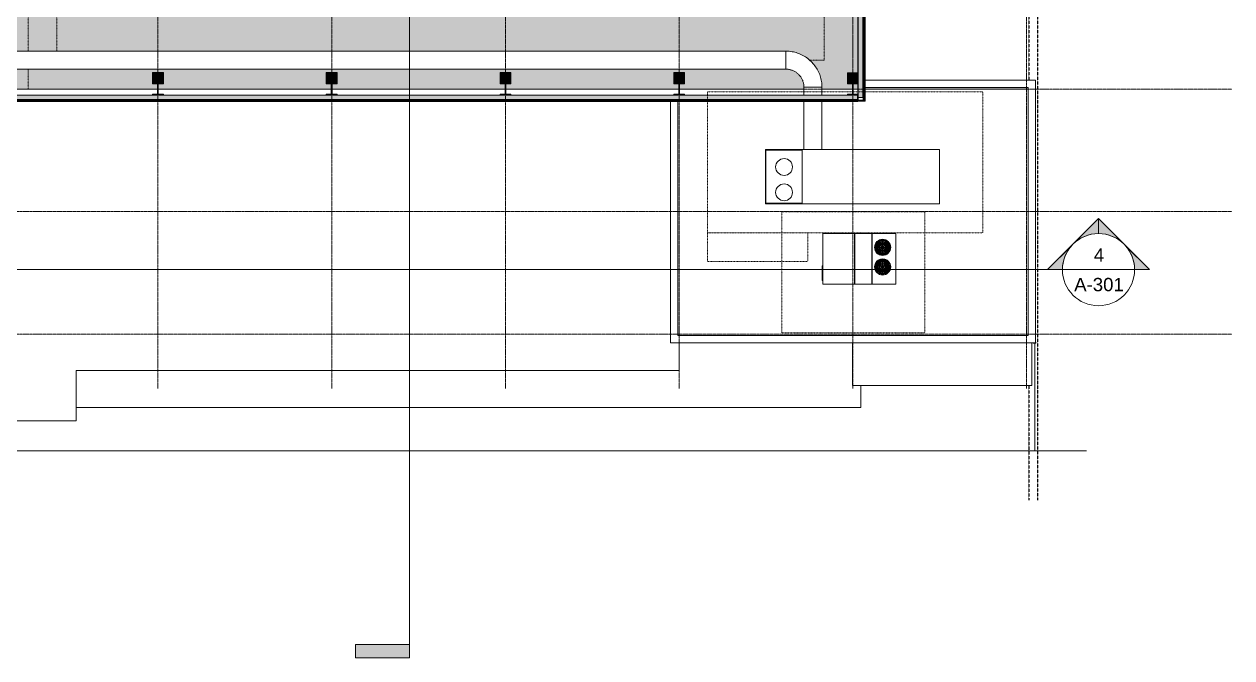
# Model space of a CAD drawing. Header units: inches. Extents: x 21826 to 32867, y -23296 to -20170.
# Drawn here: x 30858 to 32867, y -23296 to -22242 of the extents above; entities that cross this region are included whole.
import ezdxf

# ---------------------------------------------------------------- set-up
doc = ezdxf.new("R2010")
doc.units = ezdxf.units.IN
doc.header["$MEASUREMENT"] = 0
for name, pattern in [('Dash', [0.25, 0.125, -0.125]), ('Dash 1_16_', [0.125, 0.0625, -0.0625]), ('Grid Line 1_2_', [0.875, 0.5, -0.125, 0.125, -0.125]), ('Hidden', [0.28125, 0.1875, -0.09375])]:
    doc.linetypes.add(name, pattern=pattern)
for name, color, linetype, lineweight in [('A-DETL', 90, 'Continuous', 9), ('A-GLAZ-CWMG', 51, 'Continuous', 9), ('A-PROP-SBCK', 71, 'Hidden', 25), ('A-ROOF', 132, 'Continuous', 9), ('A-WALL', 113, 'Continuous', 9), ('A-WALL-PATT', 111, 'Continuous', 25), ('C-BLDG-PADS', 91, 'Continuous', 9), ('G-ANNO-SYMB', 111, 'Continuous', 9), ('G-IMPT', 8, 'Continuous', 9), ('L-SITE-WALL', 31, 'Continuous', 9), ('M-EQPM', 50, 'Continuous', 9), ('M-HVAC-DUCT', 70, 'Continuous', 9), ('S-BEAM', 12, 'Continuous', 9), ('S-COLS', 52, 'Continuous', 9), ('S-GRID', 1, 'Continuous', 9)]:
    doc.layers.add(name, color=color, linetype=linetype, lineweight=lineweight)
doc.styles.add('Arial_1', font='arial.ttf', dxfattribs={"height": 22.129491})
pattern_1 = [(45, (6260.89, 0), (-23.758788, 23.758788), []), (45, (6260.89, 36), (-23.758788, 23.758788), [])]

# ---------------------------------------------------------------- blocks, each defined once
blk = doc.blocks.new('Girt_Z - 8_D-707857-Roof Low')
at = {"layer": 'S-BEAM'}
for points in [[(25949.2, -22367.4), (25983.3, -22367.4), (25983.3, -22360.2), (22787.5, -22360.2), (22787.5, -22367.4), (25914.7, -22367.4)], [(25983.3, -22368.1), (25983.3, -22367.5), (22787.5, -22367.5), (22787.5, -22368.1), (25949.2, -22368.1)], [(25983.3, -22360.2), (25983.3, -22360.1), (22791.4, -22360.1), (22791.3, -22360.2), (25949.2, -22360.2)], [(25983.3, -22367.5), (25983.3, -22367.4), (25949.2, -22367.5)]]:
    blk.add_hatch(color=256, dxfattribs=at).paths.add_polyline_path(points, flags=0)
for p, q in [((25983.3, -22360.1), (22787.5, -22360.1)), ((22787.5, -22367.4), (25983.3, -22367.4)), ((22787.5, -22367.5), (25983.3, -22367.5)), ((22787.5, -22368.1), (25983.3, -22368.1)), ((25983.3, -22360.1), (25983.3, -22360.2)), ((25983.3, -22360.2), (25983.3, -22367.4)), ((25983.3, -22367.4), (25983.3, -22367.5)), ((25983.3, -22367.5), (25983.3, -22368.1))]:
    blk.add_line(p, q, dxfattribs=at)
blk = doc.blocks.new('Girt_Z - 8_D-559299-Roof Low')
at = {"layer": 'S-BEAM'}
for points in [[(25984.6, -22364.1), (25984.6, -21136.1), (25984.4, -21136.1), (25984.4, -22364.1)], [(25991.7, -22364.1), (25991.7, -21136.1), (25984.6, -21136.1), (25984.6, -22364.1)], [(25992.4, -22364.1), (25992.4, -21136.1), (25991.8, -21136.1), (25991.8, -22364.1)], [(25991.7, -22364.1), (25991.8, -22364.1), (25991.7, -22336.7)]]:
    blk.add_hatch(color=256, dxfattribs=at).paths.add_polyline_path(points, flags=0)
for p, q in [((25984.4, -21136.1), (25984.4, -22364.1)), ((25984.4, -21136.1), (25984.6, -21136.1)), ((25984.6, -21136.1), (25991.7, -21136.1)), ((25991.7, -21136.1), (25991.8, -21136.1)), ((25991.7, -22364.1), (25991.7, -21136.1)), ((25991.8, -21136.1), (25992.4, -21136.1)), ((25991.8, -22364.1), (25991.8, -21136.1)), ((25992.4, -22364.1), (25992.4, -21136.1)), ((25984.6, -22364.1), (25984.4, -22364.1)), ((25991.7, -22364.1), (25984.6, -22364.1)), ((25991.8, -22364.1), (25991.7, -22364.1)), ((25992.4, -22364.1), (25991.8, -22364.1))]:
    blk.add_line(p, q, dxfattribs=at)
blk = doc.blocks.new('Basic Wall _ arcoPlus - 547 - ___-608025-Roof Low')
at = {"layer": 'A-WALL'}
for p, q in [((25893.9, -22368.3), (22792.1, -22368.3)), ((22792.1, -22368.3), (25893.9, -22368.3)), ((22792.1, -22368.4), (25893.9, -22368.4)), ((22792.1, -22368.4), (25893.9, -22368.4)), ((22792.1, -22368.6), (25893.9, -22368.6)), ((22792.1, -22368.6), (25893.9, -22368.6)), ((22792.1, -22368.7), (25893.9, -22368.7)), ((22792.1, -22368.7), (25893.9, -22368.7)), ((22810.9, -22370.3), (25671.9, -22370.3)), ((22810.9, -22370.3), (25671.9, -22370.3)), ((22810.9, -22370.4), (25671.9, -22370.4)), ((22810.9, -22370.4), (25671.9, -22370.4)), ((22810.9, -22370.4), (25671.9, -22370.4)), ((22810.9, -22370.4), (25671.9, -22370.4)), ((25684, -22370.3), (25893.9, -22370.3)), ((25684, -22370.3), (25893.9, -22370.3)), ((25684, -22370.4), (25893.9, -22370.4)), ((25684, -22370.4), (25893.9, -22370.4)), ((25684, -22370.4), (25893.9, -22370.4)), ((25684, -22370.4), (25893.9, -22370.4)), ((25983.8, -22368.3), (25923.9, -22368.3)), ((25923.9, -22368.3), (25983.8, -22368.3)), ((25923.9, -22368.4), (25983.8, -22368.4)), ((25923.9, -22368.4), (25983.8, -22368.4)), ((25923.9, -22368.6), (25983.8, -22368.6)), ((25923.9, -22368.6), (25983.8, -22368.6)), ((25923.9, -22368.7), (25983.8, -22368.7)), ((25923.9, -22368.7), (25983.8, -22368.7)), ((25923.9, -22370.3), (25995.9, -22370.3)), ((25923.9, -22370.3), (25995.9, -22370.3)), ((25923.9, -22370.4), (25995.9, -22370.4)), ((25923.9, -22370.4), (25995.9, -22370.4)), ((25923.9, -22370.4), (25995.9, -22370.4)), ((25923.9, -22370.4), (25995.9, -22370.4)), ((25995.9, -22370.4), (25995.9, -22370.3)), ((25995.9, -22370.3), (25995.9, -22370.4))]:
    blk.add_line(p, q, dxfattribs=at)
blk = doc.blocks.new('Rectangular Mullion - Rectangular Mullion 1-677172-Roof Low')
at = {"layer": 'A-GLAZ-CWMG'}
for p, q in [((0, 2), (-2, 2)), ((-2, 2), (-2, 1.5)), ((0, -2), (0, 2)), ((-0.5, -2), (0, -2))]:
    blk.add_line(p, q, dxfattribs=at)
blk = doc.blocks.new('Trane - 20-75 Ton Packaged Ind Rooftop DX Cooling Only and Extended Casing TAG_SXHLF20_ 0210035350 - PL_AS_HF001102-e2b63efd-16e1-40f1-8521-6466c1d8891c_dwg_Trane-SXHLF20-700801-Roof Low')
at = {"layer": 'G-IMPT'}
for p, q in [((-1.1, -1), (-1.1, 89.5)), ((-1, -1), (-1, 89.5)), ((-1, 89.5), (227.3, 89.5)), ((287.4, 88.5), (227.2, 88.5)), ((227.2, 88.5), (227.2, -0.1)), ((227.3, 89.5), (288.4, 89.5)), ((227.3, 89.5), (227.3, 88.5)), ((287.4, -0.1), (287.4, 88.5)), ((288.4, -1), (288.4, 89.5)), ((227.3, -1), (-1, -1)), ((227.2, -0.1), (287.4, -0.1)), ((227.3, -0.1), (227.3, -1)), ((288.4, -1), (227.3, -1))]:
    blk.add_line(p, q, dxfattribs=at)
for centre, start, end in [((257.3, 70.3), 0, 180), ((257.3, 70.3), 180, 0), ((257.3, 28.1), 0, 180), ((257.3, 28.1), 180, 0)]:
    blk.add_arc(centre, 14, start, end, dxfattribs=at)
blk = doc.blocks.new('Trane - 20-75 Ton Packaged Ind Rooftop DX Cooling Only and Extended Casing TAG_SXHLF20_ 0210035350 - PL_AS_HF001102-e2b63efd-16e1-40f1-8521-6466c1d8891c_dwg_TRANEBIMLOGO-700802-Roof Low')
at = {"layer": 'G-IMPT'}
for p, q in [((273.3, -1), (273.4, -1)), ((273.4, -1), (273.3, -1)), ((273.4, -1), (273.5, -1)), ((273.5, -1), (273.4, -1)), ((273.5, -1), (273.5, -1)), ((273.5, -1), (273.5, -1)), ((277.9, -1), (277.8, -1))]:
    blk.add_line(p, q, dxfattribs=at)
at = {"layer": 'G-IMPT', "flags": 128}
for points in [[(271.6, -1), (268, -1), (271.7, -1)], [(271.5, -1), (268, -1), (271.5, -1)], [(271.8, -1), (268, -1), (271.9, -1)], [(271.7, -1), (268, -1), (271.8, -1)], [(271.4, -1), (268.1, -1), (271.4, -1)], [(271.3, -1), (268.3, -1), (271.3, -1)], [(271.2, -1), (268.5, -1), (271.2, -1)], [(276.8, -1), (275.1, -1), (274.9, -1), (275.4, -1), (275, -1), (275.7, -1), (276.1, -1), (276.6, -1)], [(279.1, -1), (279.3, -1), (279.4, -1)], [(283, -1), (283.7, -1), (283.8, -1), (282.4, -1), (282, -1), (283.4, -1), (283.5, -1), (282.8, -1), (282.8, -1), (283.6, -1), (283.7, -1), (283, -1)]]:
    blk.add_lwpolyline(points, close=True, dxfattribs=at)
for points in [[(273.4, -1), (270, -1), (273.4, -1)], [(273.5, -1), (270.1, -1), (273.5, -1)], [(273.5, -1), (270.2, -1), (273.5, -1)], [(273.5, -1), (270.3, -1), (273.5, -1)], [(273.4, -1), (270.5, -1), (273.4, -1)], [(273.3, -1), (270.6, -1), (273.3, -1)], [(277.8, -1), (276.9, -1), (276.3, -1), (277, -1), (277.2, -1), (277.5, -1), (278.7, -1), (278.8, -1), (279.5, -1), (279.5, -1), (280.7, -1), (280.9, -1)], [(277.7, -1), (277.4, -1), (277.5, -1), (277.7, -1)], [(281.4, -1), (281.1, -1), (280.5, -1), (280.1, -1), (279.9, -1), (279, -1), (278.1, -1), (277.9, -1)], [(280.9, -1), (281.2, -1), (281.8, -1), (282.3, -1), (281.6, -1), (281.4, -1)]]:
    blk.add_lwpolyline(points, dxfattribs=at)
blk = doc.blocks.new('Trane - 20-75 Ton Packaged Ind Rooftop DX Cooling Only and Extended Casing TAG_SXHLF20_ 0210035350 - PL_AS_HF001102-e2b63efd-16e1-40f1-8521-6466c1d8891c_dwg-700800-Roof Low')
for name in ['Trane - 20-75 Ton Packaged Ind Rooftop DX Cooling Only and Extended Casing TAG_SXHLF20_ 0210035350 - PL_AS_HF001102-e2b63efd-16e1-40f1-8521-6466c1d8891c_dwg_Trane-SXHLF20-700801-Roof Low', 'Trane - 20-75 Ton Packaged Ind Rooftop DX Cooling Only and Extended Casing TAG_SXHLF20_ 0210035350 - PL_AS_HF001102-e2b63efd-16e1-40f1-8521-6466c1d8891c_dwg_TRANEBIMLOGO-700802-Roof Low']:
    blk.add_blockref(name, (0, 0))
blk = doc.blocks.new('Trane - 20-75 Ton Packaged Ind Rooftop DX Cooling Only and Extended Casing TAG_SXHLF20_ 0210035350 - SXHLF20-700809-Roof Low')
at = {"layer": 'M-EQPM', "linetype": 'Dash'}
for p, q in [((217.6875, 185.5625), (384.4375, 185.5625)), ((217.6875, 137.5625), (217.6875, 185.5625)), ((384.4375, 185.5625), (384.4375, 137.5625)), ((-73.15625, 137.5625), (384.40625, 137.5625)), ((-73.15625, -97.0625), (-73.15625, 137.5625)), ((384.4375, 137.5625), (217.6875, 137.5625)), ((384.40625, 137.5625), (384.40625, -97.0625)), ((384.40625, -97.0625), (-73.15625, -97.0625))]:
    blk.add_line(p, q, dxfattribs=at)
blk.add_blockref('Trane - 20-75 Ton Packaged Ind Rooftop DX Cooling Only and Extended Casing TAG_SXHLF20_ 0210035350 - PL_AS_HF001102-e2b63efd-16e1-40f1-8521-6466c1d8891c_dwg-700800-Roof Low', (0, 0))
blk = doc.blocks.new('Trane - Packaged Voyager Rooftop System 12_5-25 Ton Gas-Electric Packaged Unit TAG_YHD300_ 1008114931 - PL_AY4V000072-0a482d62-fa2d-4e4c-a01b-d2dd38fd3219_dwg_Trane-YHD300-691629-Roof Low')
at = {"layer": 'G-IMPT'}
for p, q in [((0, 84.2), (53.2, 84.2)), ((0, 0), (0, 84.2)), ((0, 81.4), (0, 2.6)), ((39.2, 84.2), (3.2, 84.2)), ((42, 84.2), (40.2, 84.2)), ((84.8, 84.2), (43, 84.2)), ((53.2, 0), (53.2, 84.2)), ((53.7, 84.2), (53.2, 84.2)), ((53.7, 84.2), (81.9, 84.2)), ((53.7, 0), (53.7, 84.2)), ((81.9, 84.2), (82.4, 84.2)), ((81.9, 84.2), (81.9, 0)), ((82.4, 84.2), (121.7, 84.2)), ((82.4, 84.2), (82.4, 0)), ((121.7, 84.2), (121.7, 0)), ((99, 61.8), (90.2, 70.6)), ((99.7, 62.1), (99.7, 74.6)), ((109.1, 70.6), (100.3, 61.8)), ((109.1, 51.7), (100.3, 60.5)), ((113.1, 61.2), (100.6, 61.2)), ((100.6, 41.8), (98.8, 41.8)), ((99.7, 47.8), (99.7, 60.3)), ((99.7, 29.5), (99.7, 41.9)), ((-0.1, 30.4), (-0.6, 30.4)), ((-0.6, 30.4), (-0.6, 5.9)), ((-0.1, 5.9), (-0.1, 30.4)), ((99, 29.2), (90.2, 38)), ((99.7, 15.2), (99.7, 27.6)), ((109.1, 38), (100.3, 29.2)), ((109.1, 19.1), (100.3, 27.9)), ((113.1, 28.6), (100.6, 28.6)), ((-0.1, 5.9), (-0.6, 5.9)), ((0, 0), (53.2, 0)), ((53.7, 0), (53.2, 0)), ((53.7, 0), (81.9, 0)), ((81.9, 0), (82.4, 0)), ((82.4, 0), (121.7, 0)), ((2.5, 0), (31, 0)), ((31.5, 0), (33.2, 0)), ((34.5, 0), (51, 0)), ((51.7, 0), (53.5, 0)), ((59.9, 0), (78.9, 0)), ((79.7, 0), (81.4, 0)), ((81.9, 0), (119.2, 0))]:
    blk.add_line(p, q, dxfattribs=at)
at = {"layer": 'G-IMPT', "flags": 128}
for points in [[(98.8, 61.2), (86.3, 61.2)], [(99, 60.5), (90.2, 51.7)], [(98.8, 28.6), (86.3, 28.6)], [(99, 27.9), (90.2, 19.1)], [(59.7, 0), (54.4, 0)]]:
    blk.add_lwpolyline(points, close=True, dxfattribs=at)
at = {"layer": 'G-IMPT'}
for centre, radius in [((99.7, 61.2), 13.4), ((99.7, 61.2), 12.1), ((99.7, 61.2), 10.9), ((99.7, 61.2), 9.63), ((99.7, 61.2), 8.38), ((99.7, 61.2), 7.13), ((99.7, 61.2), 5.88), ((99.7, 61.2), 4.63), ((99.7, 61.2), 2.63), ((99.7, 61.2), 0.925), ((99.7, 28.6), 13.4), ((99.7, 28.6), 12.1), ((99.7, 28.6), 10.9), ((99.7, 28.6), 9.63), ((99.7, 28.6), 8.38), ((99.7, 28.6), 7.13), ((99.7, 28.6), 5.88), ((99.7, 28.6), 4.63), ((99.7, 28.6), 2.63), ((99.7, 28.6), 0.925)]:
    blk.add_circle(centre, radius, dxfattribs=at)
for centre, radius, start, end in [((99.7, 61.2), 13.3, 360, 180), ((99.7, 61.2), 13.2, 180, 0), ((99.7, 28.6), 13.2, 93.9359, 86.0641)]:
    blk.add_arc(centre, radius, start, end, dxfattribs=at)
blk = doc.blocks.new('Trane - Packaged Voyager Rooftop System 12_5-25 Ton Gas-Electric Packaged Unit TAG_YHD300_ 1008114931 - PL_AY4V000072-0a482d62-fa2d-4e4c-a01b-d2dd38fd3219_dwg-691626-Roof Low')
blk.add_blockref('Trane - Packaged Voyager Rooftop System 12_5-25 Ton Gas-Electric Packaged Unit TAG_YHD300_ 1008114931 - PL_AY4V000072-0a482d62-fa2d-4e4c-a01b-d2dd38fd3219_dwg_Trane-YHD300-691629-Roof Low', (0, 0))
blk = doc.blocks.new('Trane - Packaged Voyager Rooftop System 12_5-25 Ton Gas-Electric Packaged Unit TAG_YHD300_ 1008114931 - YHD300-691637-Roof Low')
at = {"layer": 'M-EQPM', "linetype": 'Dash'}
for p, q in [((-67.96875, 120.21875), (169.71875, 120.21875)), ((-67.96875, -80.96875), (-67.96875, 120.21875)), ((169.71875, 120.21875), (169.71875, -80.96875)), ((169.71875, -80.96875), (-67.96875, -80.96875))]:
    blk.add_line(p, q, dxfattribs=at)
blk.add_blockref('Trane - Packaged Voyager Rooftop System 12_5-25 Ton Gas-Electric Packaged Unit TAG_YHD300_ 1008114931 - PL_AY4V000072-0a482d62-fa2d-4e4c-a01b-d2dd38fd3219_dwg-691626-Roof Low', (0, 0))
blk = doc.blocks.new('Round Elbow - 1_5 D-363045-Roof Low')
at = {"layer": 'M-HVAC-DUCT'}
for p, q in [((-15, 45), (0, 45)), ((0, 45), (15, 45)), ((-45, 0), (-45, 15)), ((-45, -15), (-45, 0))]:
    blk.add_line(p, q, dxfattribs=at)
at = {"layer": 'M-HVAC-DUCT', "flags": 128}
for points in [[(-15, 45), (-15, 43.8), (-15.1, 42.6), (-15.2, 41.4), (-15.4, 40.2), (-15.6, 39), (-15.9, 37.9), (-16.2, 36.7), (-16.5, 35.6), (-16.9, 34.4), (-17.4, 33.3), (-17.9, 32.2), (-18.4, 31.1), (-19, 30.1), (-19.6, 29.1), (-20.2, 28.1), (-20.9, 27.1), (-21.7, 26.1), (-22.4, 25.2), (-23.3, 24.3), (-24.1, 23.5), (-25, 22.7), (-25.9, 21.9), (-26.8, 21.1), (-27.8, 20.4), (-28.8, 19.8), (-29.8, 19.1), (-30.9, 18.5), (-31.9, 18), (-33, 17.5), (-34.1, 17), (-35.3, 16.6), (-36.4, 16.3), (-37.6, 15.9), (-38.7, 15.7), (-39.9, 15.4), (-41.1, 15.3), (-42.3, 15.1), (-43.5, 15), (-44.7, 15), (-45, 15)], [(-45, -15), (-42.6, -15), (-40.2, -14.8), (-37.8, -14.6), (-35.4, -14.2), (-33.1, -13.8), (-30.7, -13.3), (-28.4, -12.7), (-26.1, -12), (-23.9, -11.2), (-21.6, -10.3), (-19.4, -9.3), (-17.3, -8.2), (-15.2, -7.1), (-13.1, -5.8), (-11.1, -4.5), (-9.2, -3.1), (-7.3, -1.7), (-5.4, -0.1), (-3.7, 1.5), (-2, 3.2), (-0.3, 5), (1.2, 6.8), (2.7, 8.7), (4.2, 10.6), (5.5, 12.6), (6.7, 14.6), (7.9, 16.7), (9, 18.9), (10, 21), (10.9, 23.3), (11.7, 25.5), (12.5, 27.8), (13.1, 30.1), (13.7, 32.4), (14.1, 34.8), (14.5, 37.2), (14.8, 39.6), (14.9, 42), (15, 44.4), (15, 45)]]:
    blk.add_lwpolyline(points, dxfattribs=at)
blk = doc.blocks.new('Section - 3_32_ x 3_8_-18514-Roof Low')
at = {"layer": 'G-ANNO-SYMB'}
blk.add_hatch(color=256, dxfattribs=at).paths.add_polyline_path([(0, 0.375), (0, 0), (-0.09375, 0), (-0.09375, 0.375)], flags=0)
for p, q in [((0, 0.375), (-0.09375, 0.375)), ((-0.09375, 0.375), (-0.09375, 0)), ((0, 0), (0, 0.375)), ((-0.09375, 0), (0, 0))]:
    blk.add_line(p, q, dxfattribs=at)
blk = doc.blocks.new('Section - Section Head - Filled-1526-Roof Low')
at = {"layer": 'G-ANNO-SYMB'}
h = blk.add_hatch(color=256, dxfattribs=at)
edge = h.paths.add_edge_path(flags=0)
edge.add_line((-0.4268, 0.1768), (-0.25, 0.3536))
edge.add_line((-0.25, 0.3536), (-0.25, 0.25))
edge.add_arc((-0.25, 0), 0.25, 90, 135)
h = blk.add_hatch(color=256, dxfattribs=at)
edge = h.paths.add_edge_path(flags=0)
edge.add_arc((-0.25, 0), 0.25, 45, 90)
edge.add_line((-0.25, 0.25), (-0.25, 0.3536))
edge.add_line((-0.25, 0.3536), (-0.0732, 0.1768))
h = blk.add_hatch(color=256, dxfattribs=at)
edge = h.paths.add_edge_path(flags=0)
edge.add_arc((-0.25, 0), 0.2503, 137.9216, 180)
edge.add_line((-0.5003, 0), (-0.6036, 0))
edge.add_line((-0.6036, 0), (-0.4358, 0.1678))
h = blk.add_hatch(color=256, dxfattribs=at)
edge = h.paths.add_edge_path(flags=0)
edge.add_line((-0.0642, 0.1678), (0.1036, 0))
edge.add_line((0.1036, 0), (0.0003, 0))
edge.add_arc((-0.25, 0), 0.2503, 0, 42.0784)
for p, q in [((-0.25, 0.3536), (-0.6036, 0)), ((-0.25, 0.3536), (-0.4268, 0.1768)), ((-0.25, 0.3536), (0.1036, 0)), ((-0.25, 0.25), (-0.25, 0.3536)), ((-0.0732, 0.1768), (-0.25, 0.3536)), ((-0.25, 0.3536), (-0.25, 0.25)), ((-0.4358, 0.1678), (-0.6036, 0)), ((0.1036, 0), (-0.0642, 0.1678)), ((-0.6036, 0), (-0.5003, 0)), ((0.0003, 0), (0.1036, 0)), ((-0.5, 0), (-0.6036, 0)), ((0, 0), (0.1036, 0))]:
    blk.add_line(p, q, dxfattribs=at)
for radius, start, end in [(0.2503, 137.9216, 180), (0.25, 360, 180), (0.25, 90, 135), (0.25, 45, 90), (0.2503, 0, 42.0784), (0.25, 180, 360)]:
    blk.add_arc((-0.25, 0), radius, start, end, dxfattribs=at)

msp = doc.modelspace()

# ---------------------------------------------------------------- hatches: boundary and pattern name
at = {"layer": 'A-WALL-PATT', "lineweight": 9}
h = msp.add_hatch(dxfattribs=at)
h.set_pattern_fill('FP_2', color=256, style=0, pattern_type=2)
h.set_pattern_definition([(0, (6260.89, 0), (0, 30), []), (90, (6260.89, 0), (-30, 2e-15), [])])
h.paths.add_polyline_path([(32254, -22368.7), (32255, -22368.7), (32255, -21131.3), (32254, -21131.3), (32254, -22336.7)], flags=0)
h = msp.add_hatch(dxfattribs=at)
h.set_pattern_fill('FP_3', color=256, style=0, pattern_type=2)
h.set_pattern_definition([(270, (32250.719, -22369.453), (19.685, 1e-15), [])])
h.paths.add_polyline_path([(29053, -22370.2), (32244.7, -22370.2), (32244.7, -22368.7), (29048.6, -22368.7), (29048.6, -22370.2), (29052.4, -22370.2)], flags=0)
at = {"layer": 'C-BLDG-PADS'}
h = msp.add_hatch(color=256, dxfattribs=at)
h.paths.add_polyline_path([(32192.8, -22350.1), (32235.7, -22350.1), (32235.7, -22341.3), (32227.3, -22341.3), (32227.3, -22323), (32244.7, -22323), (32244.7, -21178), (32227.3, -21178), (32227.3, -21158.8), (32235.7, -21158.8), (32235.7, -21141.3), (32227.3, -21141.3), (32227.3, -21140.1), (32116.9, -21140.1), (32116.9, -21140.7), (31956.3, -21140.7), (31956.3, -21141.3), (31947.9, -21141.3), (31947.9, -21158.8), (31956.3, -21158.8), (31956.3, -21178.1), (31938.3, -21178.1), (31938.3, -21158.8), (31946.7, -21158.8), (31946.7, -21141.3), (31938.3, -21141.3), (31938.3, -21140.7), (31667.3, -21140.7), (31667.3, -21141.3), (31658.9, -21141.3), (31658.9, -21158.8), (31667.3, -21158.8), (31667.3, -21178.1), (31649.3, -21178.1), (31649.3, -21158.8), (31657.7, -21158.8), (31657.7, -21141.3), (31649.3, -21141.3), (31649.3, -21140.7), (31378.3, -21140.7), (31378.3, -21141.3), (31369.9, -21141.3), (31369.9, -21158.8), (31378.3, -21158.8), (31378.3, -21178.1), (31360.3, -21178.1), (31360.3, -21158.8), (31368.7, -21158.8), (31368.7, -21141.3), (31360.3, -21141.3), (31360.3, -21140.7), (31089.3, -21140.7), (31089.3, -21141.3), (31080.9, -21141.3), (31080.9, -21158.8), (31089.3, -21158.8), (31089.3, -21178.1), (31071.3, -21178.1), (31071.3, -21158.8), (31079.7, -21158.8), (31079.7, -21141.3), (31071.3, -21141.3), (31071.3, -21140.7), (30800.3, -21140.7), (30800.3, -21141.3), (30791.9, -21141.3), (30791.9, -21158.8), (30800.3, -21158.8), (30800.3, -21178.1), (30782.3, -21178.1), (30782.3, -21158.8), (30790.7, -21158.8), (30790.7, -21141.3), (30782.3, -21141.3), (30782.3, -21140.7), (30511.3, -21140.7), (30511.3, -21141.3), (30502.9, -21141.3), (30502.9, -21158.8), (30511.3, -21158.8), (30511.3, -21178.1), (30493.3, -21178.1), (30493.3, -21158.8), (30501.7, -21158.8), (30501.7, -21141.3), (30493.3, -21141.3), (30493.3, -21140.7), (30325.6, -21140.7), (30325.6, -21140.1), (30222.3, -21140.1), (30222.3, -21141.3), (30213.9, -21141.3), (30213.9, -21158.8), (30222.3, -21158.8), (30222.3, -21178.1), (30204.3, -21178.1), (30204.3, -21158.8), (30212.7, -21158.8), (30212.7, -21141.3), (30204.3, -21141.3), (30204.3, -21140.7), (29933.3, -21140.7), (29933.3, -21141.3), (29924.9, -21141.3), (29924.9, -21158.8), (29933.3, -21158.8), (29933.3, -21178.1), (29915.3, -21178.1), (29915.3, -21158.8), (29923.7, -21158.8), (29923.7, -21141.3), (29915.3, -21141.3), (29915.3, -21140.7), (29644.3, -21140.7), (29644.3, -21141.3), (29635.9, -21141.3), (29635.9, -21158.8), (29644.3, -21158.8), (29644.3, -21178.1), (29626.3, -21178.1), (29626.3, -21158.8), (29634.7, -21158.8), (29634.7, -21141.3), (29626.3, -21141.3), (29626.3, -21140.7), (29355.3, -21140.7), (29355.3, -21141.3), (29346.9, -21141.3), (29346.9, -21158.8), (29355.3, -21158.8), (29355.3, -21178.1), (29337.3, -21178.1), (29337.3, -21158.8), (29345.7, -21158.8), (29345.7, -21141.3), (29337.3, -21141.3), (29337.3, -21140.7), (29199.3, -21140.7), (29199.3, -21140.1), (29066.1, -21140.1), (29066.1, -21147.1), (29062.1, -21147.1), (29062.1, -21154), (29061.7, -21154), (29061.7, -21150.9), (29061.5, -21150.4), (29061, -21150.2), (29053.3, -21150.3), (29053, -21150.4), (29053.1, -21389.7), (29053.5, -21389.9), (29061.3, -21389.8), (29061.5, -21389.6), (29061.7, -21389.2), (29061.7, -21386.1), (29062.1, -21386.1), (29062.1, -21394), (29061.7, -21394), (29061.7, -21390.9), (29061.5, -21390.4), (29061, -21390.2), (29053.3, -21390.3), (29053, -21390.4), (29053.1, -21629.7), (29053.5, -21629.9), (29061.3, -21629.8), (29061.5, -21629.6), (29061.7, -21629.2), (29061.7, -21626.1), (29062.1, -21626.1), (29062.1, -21634), (29061.7, -21634), (29061.7, -21630.9), (29061.5, -21630.4), (29061, -21630.2), (29053.3, -21630.3), (29053, -21630.4), (29053.1, -21869.7), (29053.5, -21869.9), (29061.3, -21869.8), (29061.5, -21869.6), (29061.7, -21869.2), (29061.7, -21866.1), (29062.1, -21866.1), (29062.1, -21874), (29061.7, -21874), (29061.7, -21870.9), (29061.5, -21870.4), (29061, -21870.2), (29053.3, -21870.3), (29053, -21870.4), (29053.1, -22109.7), (29053.5, -22109.9), (29061.3, -22109.8), (29061.5, -22109.6), (29061.7, -22109.2), (29061.7, -22106.1), (29062.1, -22106.1), (29062.1, -22114), (29061.7, -22114), (29061.7, -22110.9), (29061.5, -22110.4), (29061, -22110.2), (29053.3, -22110.3), (29053, -22110.4), (29053, -22287.1), (30477.3, -22287.1), (30477.3, -22317.1), (29053, -22317.1), (29053.1, -22349.7), (29053.5, -22349.9), (29061.3, -22349.8), (29061.5, -22349.6), (29061.7, -22349.2), (29061.7, -22346.1), (29062.1, -22346.1), (29062.1, -22350.1), (29345.7, -22350.1), (29345.7, -22341.3), (29337.3, -22341.3), (29337.3, -22322.5), (29355.3, -22322.5), (29355.3, -22341.3), (29346.9, -22341.3), (29346.9, -22350.1), (29634.7, -22350.1), (29634.7, -22341.3), (29626.3, -22341.3), (29626.3, -22322.5), (29644.3, -22322.5), (29644.3, -22341.3), (29635.9, -22341.3), (29635.9, -22350.1), (29923.7, -22350.1), (29923.7, -22341.3), (29915.3, -22341.3), (29915.3, -22322.5), (29933.3, -22322.5), (29933.3, -22341.3), (29924.9, -22341.3), (29924.9, -22350.1), (30212.7, -22350.1), (30212.7, -22341.3), (30204.3, -22341.3), (30204.3, -22322.5), (30222.3, -22322.5), (30222.3, -22341.3), (30213.9, -22341.3), (30213.9, -22350.1), (30501.7, -22350.1), (30501.7, -22341.3), (30493.3, -22341.3), (30493.3, -22322.5), (30511.3, -22322.5), (30511.3, -22341.3), (30502.9, -22341.3), (30502.9, -22350.1), (30790.7, -22350.1), (30790.7, -22341.3), (30782.3, -22341.3), (30782.3, -22322.5), (30800.3, -22322.5), (30800.3, -22341.3), (30791.9, -22341.3), (30791.9, -22350.1), (31079.7, -22350.1), (31079.7, -22341.3), (31071.3, -22341.3), (31071.3, -22322.5), (31089.3, -22322.5), (31089.3, -22341.3), (31080.9, -22341.3), (31080.9, -22350.1), (31368.7, -22350.1), (31368.7, -22341.3), (31360.3, -22341.3), (31360.3, -22322.5), (31378.3, -22322.5), (31378.3, -22341.3), (31369.9, -22341.3), (31369.9, -22350.1), (31657.7, -22350.1), (31657.7, -22341.3), (31649.3, -22341.3), (31649.3, -22322.5), (31667.3, -22322.5), (31667.3, -22341.3), (31658.9, -22341.3), (31658.9, -22350.1), (31946.7, -22350.1), (31946.7, -22341.3), (31938.3, -22341.3), (31938.3, -22322.5), (31956.3, -22322.5), (31956.3, -22341.3), (31947.9, -22341.3), (31947.9, -22350.1), (32154.8, -22350.1), (32154.7, -22346.4), (32154.6, -22343.4), (32153.7, -22339.2), (32152.5, -22335.6), (32151.3, -22333.1), (32149, -22329.4), (32147.1, -22327), (32144.3, -22324.3), (32141.8, -22322.4), (32138.7, -22320.5), (32134.9, -22318.8), (32131.2, -22317.8), (32127.6, -22317.2), (32123.7, -22317.1), (30531.8, -22317.1), (30531.8, -22287.1), (32124.8, -22287.1), (32130.2, -22287.3), (32135.9, -22288.1), (32141, -22289.3), (32145.3, -22290.7), (32150.8, -22293), (32155.6, -22295.6), (32159.3, -22298), (32163.3, -22301.1), (32167.9, -22305.4), (32171.1, -22309), (32174.5, -22313.6), (32177.1, -22317.7), (32179.2, -22321.7), (32181.5, -22327.6), (32182.9, -22332.3), (32183.9, -22336.7), (32184.6, -22342.7), (32184.8, -22347.1), (32184.8, -22350.1), (32185, -22350.1)], flags=0)
h.paths.add_polyline_path([(32244.7, -22350.1), (32244.7, -22341.3), (32236.9, -22341.3), (32236.9, -22350.1)], flags=0)
h.paths.add_polyline_path([(32527.7, -22350.1), (32527.7, -22347.7), (32256.8, -22347.7), (32256.8, -22350.1), (32525.3, -22350.1)], flags=0)
h.paths.add_polyline_path([(32241.1, -22114), (32240.7, -22114), (32240.7, -22110.9), (32240.5, -22110.4), (32240, -22110.2), (32232.3, -22110.3), (32232.1, -22110.4), (32231.8, -22110.9), (32231.8, -22114), (32231.4, -22114), (32231.4, -22106.1), (32231.8, -22106.1), (32231.8, -22109.2), (32232.1, -22109.7), (32232.5, -22109.9), (32240.3, -22109.8), (32240.5, -22109.6), (32240.7, -22109.2), (32240.7, -22106.1), (32241.1, -22106.1), (32241.1, -22110.9)], flags=0)
h.paths.add_polyline_path([(32231.4, -21874), (32231.4, -21866.1), (32231.8, -21866.1), (32231.8, -21869.2), (32232.1, -21869.7), (32232.5, -21869.9), (32240.3, -21869.8), (32240.5, -21869.6), (32240.7, -21869.2), (32240.7, -21866.1), (32241.1, -21866.1), (32241.1, -21874), (32240.7, -21874), (32240.7, -21870.9), (32240.5, -21870.4), (32240, -21870.2), (32232.3, -21870.3), (32232.1, -21870.4), (32231.8, -21870.9), (32231.8, -21874)], flags=0)
h.paths.add_polyline_path([(32231.4, -21634), (32231.4, -21626.1), (32231.8, -21626.1), (32231.8, -21629.2), (32232.1, -21629.7), (32232.5, -21629.9), (32240.3, -21629.8), (32240.5, -21629.6), (32240.7, -21629.2), (32240.7, -21626.1), (32241.1, -21626.1), (32241.1, -21634), (32240.7, -21634), (32240.7, -21630.9), (32240.5, -21630.4), (32240, -21630.2), (32232.3, -21630.3), (32232.1, -21630.4), (32231.8, -21630.9), (32231.8, -21634)], flags=0)
h.paths.add_polyline_path([(32241.1, -21394), (32240.7, -21394), (32240.7, -21390.9), (32240.5, -21390.4), (32240, -21390.2), (32232.3, -21390.3), (32232.1, -21390.4), (32231.8, -21390.9), (32231.8, -21394), (32231.4, -21394), (32231.4, -21386.1), (32231.8, -21386.1), (32231.8, -21389.2), (32232.1, -21389.7), (32232.5, -21389.9), (32240.3, -21389.8), (32240.5, -21389.6), (32240.7, -21389.2), (32240.7, -21386.1), (32241.1, -21386.1), (32241.1, -21390.9)], flags=0)
h.paths.add_polyline_path([(32236.9, -21158.8), (32244.7, -21158.8), (32244.7, -21141.3), (32236.9, -21141.3)], flags=0)
h.paths.add_polyline_path([(29054.2, -21149.9), (29061.3, -21149.8), (29061.5, -21149.6), (29061.7, -21149.2), (29061.7, -21147.1), (29053, -21147.1), (29053.1, -21149.7), (29053.5, -21149.9)], flags=0)
h.paths.add_polyline_path([(32244.2, -21140.1), (32244.7, -21139.9), (32244.7, -21131.8), (32116.9, -21131.8), (32116.9, -21132.1), (32244.2, -21132.2), (32244.2, -21140)], flags=0)
h.paths.add_polyline_path([(29099.8, -21132.1), (29199.3, -21132.1), (29199.3, -21131.4), (29199.1, -21131.4), (29199.1, -21131.8), (29053, -21131.8), (29053, -21132.1), (29067.3, -21132.1)], flags=0)
h.paths.add_polyline_path([(30213.3, -21132.1), (30325.6, -21132.1), (30325.6, -21131.8), (30213.3, -21131.8)], flags=0)
h.paths.add_polyline_path([(29052.9, -21129.9), (29053, -21129.8), (29053, -21129.7), (29061.5, -21129.7), (29061.5, -21128.6), (29041.4, -21128.6), (29041.4, -21129.9), (29052.4, -21129.9)], flags=0)
at = {"layer": 'S-COLS'}
h = msp.add_hatch(dxfattribs=at)
h.set_pattern_fill('FP_1', color=256, style=0, pattern_type=2)
h.set_pattern_definition(pattern_1)
h.paths.add_polyline_path([(31089.3, -22323.8), (31089.3, -22322.5), (31071.3, -22322.5), (31071.3, -22323.8)], flags=0)
h = msp.add_hatch(color=256, dxfattribs=at)
h.paths.add_polyline_path([(31079.7, -22341.3), (31079.7, -22323.8), (31071.3, -22323.8), (31071.3, -22341.3)], flags=0)
h.paths.add_polyline_path([(31089.3, -22341.3), (31089.3, -22323.8), (31080.9, -22323.8), (31080.9, -22341.3)], flags=0)
h = msp.add_hatch(dxfattribs=at)
h.set_pattern_fill('FP_1', color=256, style=0, pattern_type=2)
h.set_pattern_definition(pattern_1)
h.paths.add_polyline_path([(31080.9, -22358.8), (31080.9, -22323.8), (31079.7, -22323.8), (31079.7, -22358.8)], flags=0)
h = msp.add_hatch(dxfattribs=at)
h.set_pattern_fill('FP_1', color=256, style=0, pattern_type=2)
h.set_pattern_definition(pattern_1)
h.paths.add_polyline_path([(31378.3, -22323.8), (31378.3, -22322.5), (31360.3, -22322.5), (31360.3, -22323.8)], flags=0)
h = msp.add_hatch(color=256, dxfattribs=at)
h.paths.add_polyline_path([(31368.7, -22341.3), (31368.7, -22323.8), (31360.3, -22323.8), (31360.3, -22341.3)], flags=0)
h.paths.add_polyline_path([(31378.3, -22341.3), (31378.3, -22323.8), (31369.9, -22323.8), (31369.9, -22341.3)], flags=0)
h = msp.add_hatch(dxfattribs=at)
h.set_pattern_fill('FP_1', color=256, style=0, pattern_type=2)
h.set_pattern_definition(pattern_1)
h.paths.add_polyline_path([(31369.9, -22358.8), (31369.9, -22323.8), (31368.7, -22323.8), (31368.7, -22358.8)], flags=0)
h = msp.add_hatch(dxfattribs=at)
h.set_pattern_fill('FP_1', color=256, style=0, pattern_type=2)
h.set_pattern_definition(pattern_1)
h.paths.add_polyline_path([(31649.3, -22323.8), (31667.3, -22323.8), (31667.3, -22322.5), (31649.3, -22322.5)], flags=0)
h = msp.add_hatch(color=256, dxfattribs=at)
h.paths.add_polyline_path([(31667.3, -22341.3), (31667.3, -22323.8), (31658.9, -22323.8), (31658.9, -22341.3)], flags=0)
h.paths.add_polyline_path([(31657.2, -22341.3), (31657.7, -22341.3), (31657.7, -22323.8), (31649.3, -22323.8), (31649.3, -22341.3)], flags=0)
h = msp.add_hatch(dxfattribs=at)
h.set_pattern_fill('FP_1', color=256, style=0, pattern_type=2)
h.set_pattern_definition(pattern_1)
h.paths.add_polyline_path([(31658.9, -22358.8), (31658.9, -22323.8), (31657.7, -22323.8), (31657.7, -22358.8)], flags=0)
h = msp.add_hatch(dxfattribs=at)
h.set_pattern_fill('FP_1', color=256, style=0, pattern_type=2)
h.set_pattern_definition(pattern_1)
h.paths.add_polyline_path([(31956.3, -22323.8), (31956.3, -22322.5), (31938.3, -22322.5), (31938.3, -22323.8)], flags=0)
h = msp.add_hatch(color=256, dxfattribs=at)
h.paths.add_polyline_path([(31946.7, -22341.3), (31946.7, -22323.8), (31938.3, -22323.8), (31938.3, -22341.3)], flags=0)
h.paths.add_polyline_path([(31956.3, -22341.3), (31956.3, -22323.8), (31947.9, -22323.8), (31947.9, -22341.3)], flags=0)
h = msp.add_hatch(dxfattribs=at)
h.set_pattern_fill('FP_1', color=256, style=0, pattern_type=2)
h.set_pattern_definition(pattern_1)
h.paths.add_polyline_path([(31947.9, -22358.8), (31947.9, -22323.8), (31946.7, -22323.8), (31946.7, -22358.8)], flags=0)
h = msp.add_hatch(color=256, dxfattribs=at)
h.paths.add_polyline_path([(32227.3, -22341.3), (32235.7, -22341.3), (32235.7, -22324.3), (32227.3, -22324.3), (32227.3, -22336.7)], flags=0)
h.paths.add_polyline_path([(32236.9, -22341.3), (32244.7, -22341.3), (32244.7, -22324.3), (32236.9, -22324.3), (32236.9, -22336.7)], flags=0)
h = msp.add_hatch(dxfattribs=at)
h.set_pattern_fill('FP_1', color=256, style=0, pattern_type=2)
h.set_pattern_definition(pattern_1)
h.paths.add_polyline_path([(32236.9, -22358.8), (32236.9, -22324.3), (32235.7, -22324.3), (32235.7, -22358.8)], flags=0)
h = msp.add_hatch(dxfattribs=at)
h.set_pattern_fill('FP_1', color=256, style=0, pattern_type=2)
h.set_pattern_definition(pattern_1)
h.paths.add_polyline_path([(31089.3, -22360.1), (31089.3, -22358.8), (31071.3, -22358.8), (31071.3, -22360.1)], flags=0)
h = msp.add_hatch(dxfattribs=at)
h.set_pattern_fill('FP_1', color=256, style=0, pattern_type=2)
h.set_pattern_definition(pattern_1)
h.paths.add_polyline_path([(31378.3, -22360.1), (31378.3, -22358.8), (31360.3, -22358.8), (31360.3, -22360.1), (31363.4, -22360.1)], flags=0)
h = msp.add_hatch(dxfattribs=at)
h.set_pattern_fill('FP_1', color=256, style=0, pattern_type=2)
h.set_pattern_definition(pattern_1)
h.paths.add_polyline_path([(31667.3, -22360.1), (31667.3, -22358.8), (31649.3, -22358.8), (31649.3, -22360.1), (31657.2, -22360.1)], flags=0)
h = msp.add_hatch(dxfattribs=at)
h.set_pattern_fill('FP_1', color=256, style=0, pattern_type=2)
h.set_pattern_definition(pattern_1)
h.paths.add_polyline_path([(31956.3, -22360.1), (31956.3, -22358.8), (31938.3, -22358.8), (31938.3, -22360.1), (31950.9, -22360.1)], flags=0)
h = msp.add_hatch(dxfattribs=at)
h.set_pattern_fill('FP_1', color=256, style=0, pattern_type=2)
h.set_pattern_definition(pattern_1)
h.paths.add_polyline_path([(32245.3, -22360.1), (32245.3, -22358.8), (32227.3, -22358.8), (32227.3, -22360.1), (32244.7, -22360.1)], flags=0)

# ---------------------------------------------------------------- linework, layer by layer
at = {"layer": 'A-DETL', "linetype": 'Dash 1_16_'}
for p, q in [((30864.3, -21140.7), (30864.3, -22287.1)), ((30912.3, -21146.1), (30912.3, -22287.1)), ((32188.3, -22302.1), (32188.3, -21146.1)), ((32236.3, -22323), (32236.3, -22110.2)), ((30864.3, -22317.1), (30864.3, -22350.1)), ((32164.4, -22302.1), (32188.3, -22302.1))]:
    msp.add_line(p, q, dxfattribs=at)
at = {"layer": 'A-DETL'}
for p, q in [((32538.8, -22773.1), (32538.8, -22952.1)), ((32249.6, -22880.1), (32249.6, -22843.1)), ((30944.5, -22880.1), (32249.6, -22880.1)), ((32538.8, -22952.1), (28201.3, -22952.1)), ((32538.8, -22952.1), (32624.8, -22952.1))]:
    msp.add_line(p, q, dxfattribs=at)
at = {"layer": 'A-PROP-SBCK'}
for p, q in [((32529.1, -20554.9), (32529.1, -22335.6)), ((32543.3, -20554.9), (32543.3, -23033.9)), ((32529.1, -22843.1), (32529.1, -23033.9))]:
    msp.add_line(p, q, dxfattribs=at)
at = {"layer": 'A-ROOF'}
for p, q in [((30791.9, -22350.1), (31079.7, -22350.1)), ((31080.9, -22350.1), (31368.7, -22350.1)), ((31369.9, -22350.1), (31657.7, -22350.1)), ((31658.9, -22350.1), (31946.7, -22350.1)), ((31947.9, -22350.1), (32154.8, -22350.1)), ((32184.8, -22350.1), (32235.7, -22350.1)), ((32236.9, -22350.1), (32244.7, -22350.1)), ((32256.8, -22350.1), (32527.7, -22350.1)), ((31947.5, -22772.6), (31947.5, -22818.1)), ((32235.5, -22843.1), (32235.5, -22772.6)), ((32533.7, -22772.6), (32533.7, -22843.1)), ((30944.5, -22902.1), (30944.5, -22818.1)), ((31947.5, -22818.1), (30944.5, -22818.1)), ((32533.7, -22843.1), (32235.5, -22843.1)), ((30677.3, -22902.1), (30944.5, -22902.1))]:
    msp.add_line(p, q, dxfattribs=at)
at = {"layer": 'A-WALL'}
for p, q in [((32245.3, -22368.7), (32245.3, -21131.3)), ((32254, -22368.7), (32254, -21131.3)), ((32255, -22368.7), (32255, -21131.3)), ((32255.8, -22368.7), (32255.8, -21131.3)), ((32253.3, -22368.7), (32253.3, -22364.1))]:
    msp.add_line(p, q, dxfattribs=at)
at = {"layer": 'A-WALL', "lineweight": 25}
for p, q in [((29048.6, -22370.2), (32244.7, -22370.2)), ((32244.7, -22368.7), (29053, -22368.7)), ((32244.7, -22370.2), (32244.7, -22368.7))]:
    msp.add_line(p, q, dxfattribs=at)
at = {"layer": 'G-ANNO-SYMB'}
for p, q in [((31499, -20315.1), (31499, -23273.9)), ((32584.8, -22650.6), (28109.1, -22650.6)), ((32584.8, -22650.6), (32704.8, -22650.6))]:
    msp.add_line(p, q, dxfattribs=at)
at = {"layer": 'L-SITE-WALL', "lineweight": 25}
for p, q in [((32244.7, -21131.3), (32244.7, -22368.7)), ((32256.8, -22368.7), (32256.8, -21131.3)), ((32244.7, -22368.7), (32256.8, -22368.7))]:
    msp.add_line(p, q, dxfattribs=at)
at = {"layer": 'L-SITE-WALL'}
for p, q in [((32253.9, -22335.6), (32539.8, -22335.6)), ((32253.9, -22335.6), (32253.9, -22347.7)), ((32539.8, -22335.6), (32539.8, -22772.6)), ((32527.7, -22347.7), (32253.9, -22347.7)), ((32527.7, -22760.4), (32527.7, -22347.7)), ((31932.8, -22772.6), (31932.8, -22368.7)), ((31944.9, -22368.7), (31932.8, -22368.7)), ((31944.9, -22368.7), (31944.9, -22760.4)), ((32244.7, -22370.2), (32256.8, -22370.2)), ((32256.8, -22368.7), (32256.8, -22370.2)), ((32539.8, -22772.6), (31932.8, -22772.6)), ((31944.9, -22760.4), (32527.7, -22760.4))]:
    msp.add_line(p, q, dxfattribs=at)
at = {"layer": 'M-HVAC-DUCT'}
for p, q in [((32124.8, -22287.1), (30531.8, -22287.1)), ((32124.8, -22287.1), (32124.8, -22317.1)), ((30531.8, -22317.1), (32124.8, -22317.1)), ((32154.8, -22347.1), (32154.8, -22360.1)), ((32154.8, -22347.1), (32184.8, -22347.1)), ((32184.8, -22360.1), (32184.8, -22347.1)), ((32154.8, -22368.1), (32154.8, -22370.2)), ((32154.8, -22370.2), (32154.8, -22450.7)), ((32184.8, -22370.2), (32184.8, -22368.1)), ((32184.8, -22450.7), (32184.8, -22370.2))]:
    msp.add_line(p, q, dxfattribs=at)
at = {"layer": 'S-COLS', "lineweight": 15}
for p, q in [((31089.3, -22322.5), (31071.3, -22322.5)), ((31071.3, -22322.5), (31071.3, -22323.8)), ((31071.3, -22323.8), (31089.3, -22323.8)), ((31080.9, -22323.8), (31079.7, -22323.8)), ((31079.7, -22323.8), (31079.7, -22358.8)), ((31080.9, -22358.8), (31080.9, -22323.8)), ((31089.3, -22323.8), (31089.3, -22322.5)), ((31378.3, -22322.5), (31360.3, -22322.5)), ((31360.3, -22322.5), (31360.3, -22323.8)), ((31360.3, -22323.8), (31378.3, -22323.8)), ((31369.9, -22323.8), (31368.7, -22323.8)), ((31368.7, -22323.8), (31368.7, -22358.8)), ((31369.9, -22358.8), (31369.9, -22323.8)), ((31378.3, -22323.8), (31378.3, -22322.5)), ((31667.3, -22322.5), (31649.3, -22322.5)), ((31649.3, -22322.5), (31649.3, -22323.8)), ((31649.3, -22323.8), (31667.3, -22323.8)), ((31658.9, -22323.8), (31657.7, -22323.8)), ((31657.7, -22323.8), (31657.7, -22358.8)), ((31658.9, -22358.8), (31658.9, -22323.8)), ((31667.3, -22323.8), (31667.3, -22322.5)), ((31956.3, -22322.5), (31938.3, -22322.5)), ((31938.3, -22322.5), (31938.3, -22323.8)), ((31938.3, -22323.8), (31956.3, -22323.8)), ((31947.9, -22323.8), (31946.7, -22323.8)), ((31946.7, -22323.8), (31946.7, -22358.8)), ((31947.9, -22358.8), (31947.9, -22323.8)), ((31956.3, -22323.8), (31956.3, -22322.5)), ((32245.3, -22323), (32227.3, -22323)), ((32227.3, -22323), (32227.3, -22324.3)), ((32227.3, -22324.3), (32245.3, -22324.3)), ((32236.9, -22324.3), (32235.7, -22324.3)), ((32235.7, -22324.3), (32235.7, -22358.8)), ((32236.9, -22358.8), (32236.9, -22324.3)), ((32245.3, -22324.3), (32245.3, -22323)), ((31071.3, -22358.8), (31071.3, -22360.1)), ((31089.3, -22358.8), (31071.3, -22358.8)), ((31071.3, -22360.1), (31089.3, -22360.1)), ((31079.7, -22358.8), (31080.9, -22358.8)), ((31089.3, -22360.1), (31089.3, -22358.8)), ((31360.3, -22358.8), (31360.3, -22360.1)), ((31378.3, -22358.8), (31360.3, -22358.8)), ((31360.3, -22360.1), (31378.3, -22360.1)), ((31368.7, -22358.8), (31369.9, -22358.8)), ((31378.3, -22360.1), (31378.3, -22358.8)), ((31649.3, -22358.8), (31649.3, -22360.1)), ((31667.3, -22358.8), (31649.3, -22358.8)), ((31649.3, -22360.1), (31667.3, -22360.1)), ((31657.7, -22358.8), (31658.9, -22358.8)), ((31667.3, -22360.1), (31667.3, -22358.8)), ((31938.3, -22358.8), (31938.3, -22360.1)), ((31956.3, -22358.8), (31938.3, -22358.8)), ((31938.3, -22360.1), (31956.3, -22360.1)), ((31946.7, -22358.8), (31947.9, -22358.8)), ((31956.3, -22360.1), (31956.3, -22358.8)), ((32227.3, -22358.8), (32227.3, -22360.1)), ((32245.3, -22358.8), (32227.3, -22358.8)), ((32227.3, -22360.1), (32245.3, -22360.1)), ((32235.7, -22358.8), (32236.9, -22358.8)), ((32245.3, -22360.1), (32245.3, -22358.8))]:
    msp.add_line(p, q, dxfattribs=at)
at = {"layer": 'S-COLS'}
for p, q in [((31071.3, -22323.8), (31071.3, -22341.3)), ((31089.3, -22323.8), (31089.3, -22341.3)), ((31360.3, -22323.8), (31360.3, -22341.3)), ((31378.3, -22323.8), (31378.3, -22341.3)), ((31649.3, -22323.8), (31649.3, -22341.3)), ((31667.3, -22323.8), (31667.3, -22341.3)), ((31938.3, -22323.8), (31938.3, -22341.3)), ((31956.3, -22323.8), (31956.3, -22341.3)), ((32227.3, -22324.3), (32227.3, -22341.3)), ((31079.7, -22341.3), (31071.3, -22341.3)), ((31089.3, -22341.3), (31080.9, -22341.3)), ((31368.7, -22341.3), (31360.3, -22341.3)), ((31378.3, -22341.3), (31369.9, -22341.3)), ((31657.7, -22341.3), (31649.3, -22341.3)), ((31667.3, -22341.3), (31658.9, -22341.3)), ((31946.7, -22341.3), (31938.3, -22341.3)), ((31956.3, -22341.3), (31947.9, -22341.3)), ((32235.7, -22341.3), (32227.3, -22341.3)), ((32244.7, -22341.3), (32236.9, -22341.3))]:
    msp.add_line(p, q, dxfattribs=at)
at = {"layer": 'S-GRID', "linetype": 'Grid Line 1_2_'}
for p, q in [((31080.3, -22848.2), (31080.3, -20313.2)), ((31369.3, -22848.2), (31369.3, -20313.2)), ((31658.3, -22848.2), (31658.3, -20313.2)), ((31947.3, -22848.2), (31947.3, -20313.2)), ((32236.3, -22848.2), (32236.3, -20313.2)), ((32525.3, -22848.2), (32525.3, -20313.2)), ((32866.6, -22350.1), (27959.5, -22350.1)), ((32866.6, -22554.1), (27959.5, -22554.1)), ((32866.6, -22758.1), (27959.5, -22758.1))]:
    msp.add_line(p, q, dxfattribs=at)

# ---------------------------------------------------------------- block references
at = {"layer": 'A-GLAZ-CWMG', "rotation": 269.9999999999827}
msp.add_blockref('Rectangular Mullion - Rectangular Mullion 1-677172-Roof Low', (32538.3, -22773.1), dxfattribs=at)
at = {"layer": 'A-WALL'}
msp.add_blockref('Basic Wall _ arcoPlus - 547 - ___-608025-Roof Low', (6260.9, 0), dxfattribs=at)
at = {"layer": 'G-ANNO-SYMB', "extrusion": (0, 0, -1), "xscale": 239.9999999999998, "yscale": 239.9999999999998, "zscale": 239.9999999999998}
msp.add_blockref('Section - Section Head - Filled-1526-Roof Low', (-32584.8, -22650.6), dxfattribs=at)
at = {"layer": 'G-ANNO-SYMB', "xscale": 239.9999999999998, "yscale": 239.9999999999998, "zscale": 239.9999999999998, "rotation": 89.99999999999947}
msp.add_blockref('Section - 3_32_ x 3_8_-18514-Roof Low', (31499, -23273.9), dxfattribs=at)
at = {"layer": 'M-EQPM', "rotation": 180}
msp.add_blockref('Trane - 20-75 Ton Packaged Ind Rooftop DX Cooling Only and Extended Casing TAG_SXHLF20_ 0210035350 - SXHLF20-700809-Roof Low', (32379.1, -22451.7), dxfattribs=at)
at = {"layer": 'M-EQPM'}
msp.add_blockref('Trane - Packaged Voyager Rooftop System 12_5-25 Ton Gas-Electric Packaged Unit TAG_YHD300_ 1008114931 - YHD300-691637-Roof Low', (32186, -22674.7), dxfattribs=at)
at = {"layer": 'M-HVAC-DUCT', "rotation": 90}
msp.add_blockref('Round Elbow - 1_5 D-363045-Roof Low', (32169.8, -22302.1), dxfattribs=at)
at = {"layer": 'S-BEAM'}
for name in ['Girt_Z - 8_D-559299-Roof Low', 'Girt_Z - 8_D-707857-Roof Low']:
    msp.add_blockref(name, (6260.9, 0), dxfattribs=at)

# ---------------------------------------------------------------- texts
at = {"layer": 'G-ANNO-SYMB', "attachment_point": 2, "line_spacing_factor": 0.938532, "style": 'Arial_1'}
for s, insert, char_height, width in [('4', (32645.6, -22615.2), 22.1, 20.52), ('A-301', (32645.6, -22664.3), 22.13, 98.28)]:
    msp.add_mtext(s, dxfattribs=dict(at, insert=insert, char_height=char_height, width=width))

doc.saveas('drawing.dxf')
